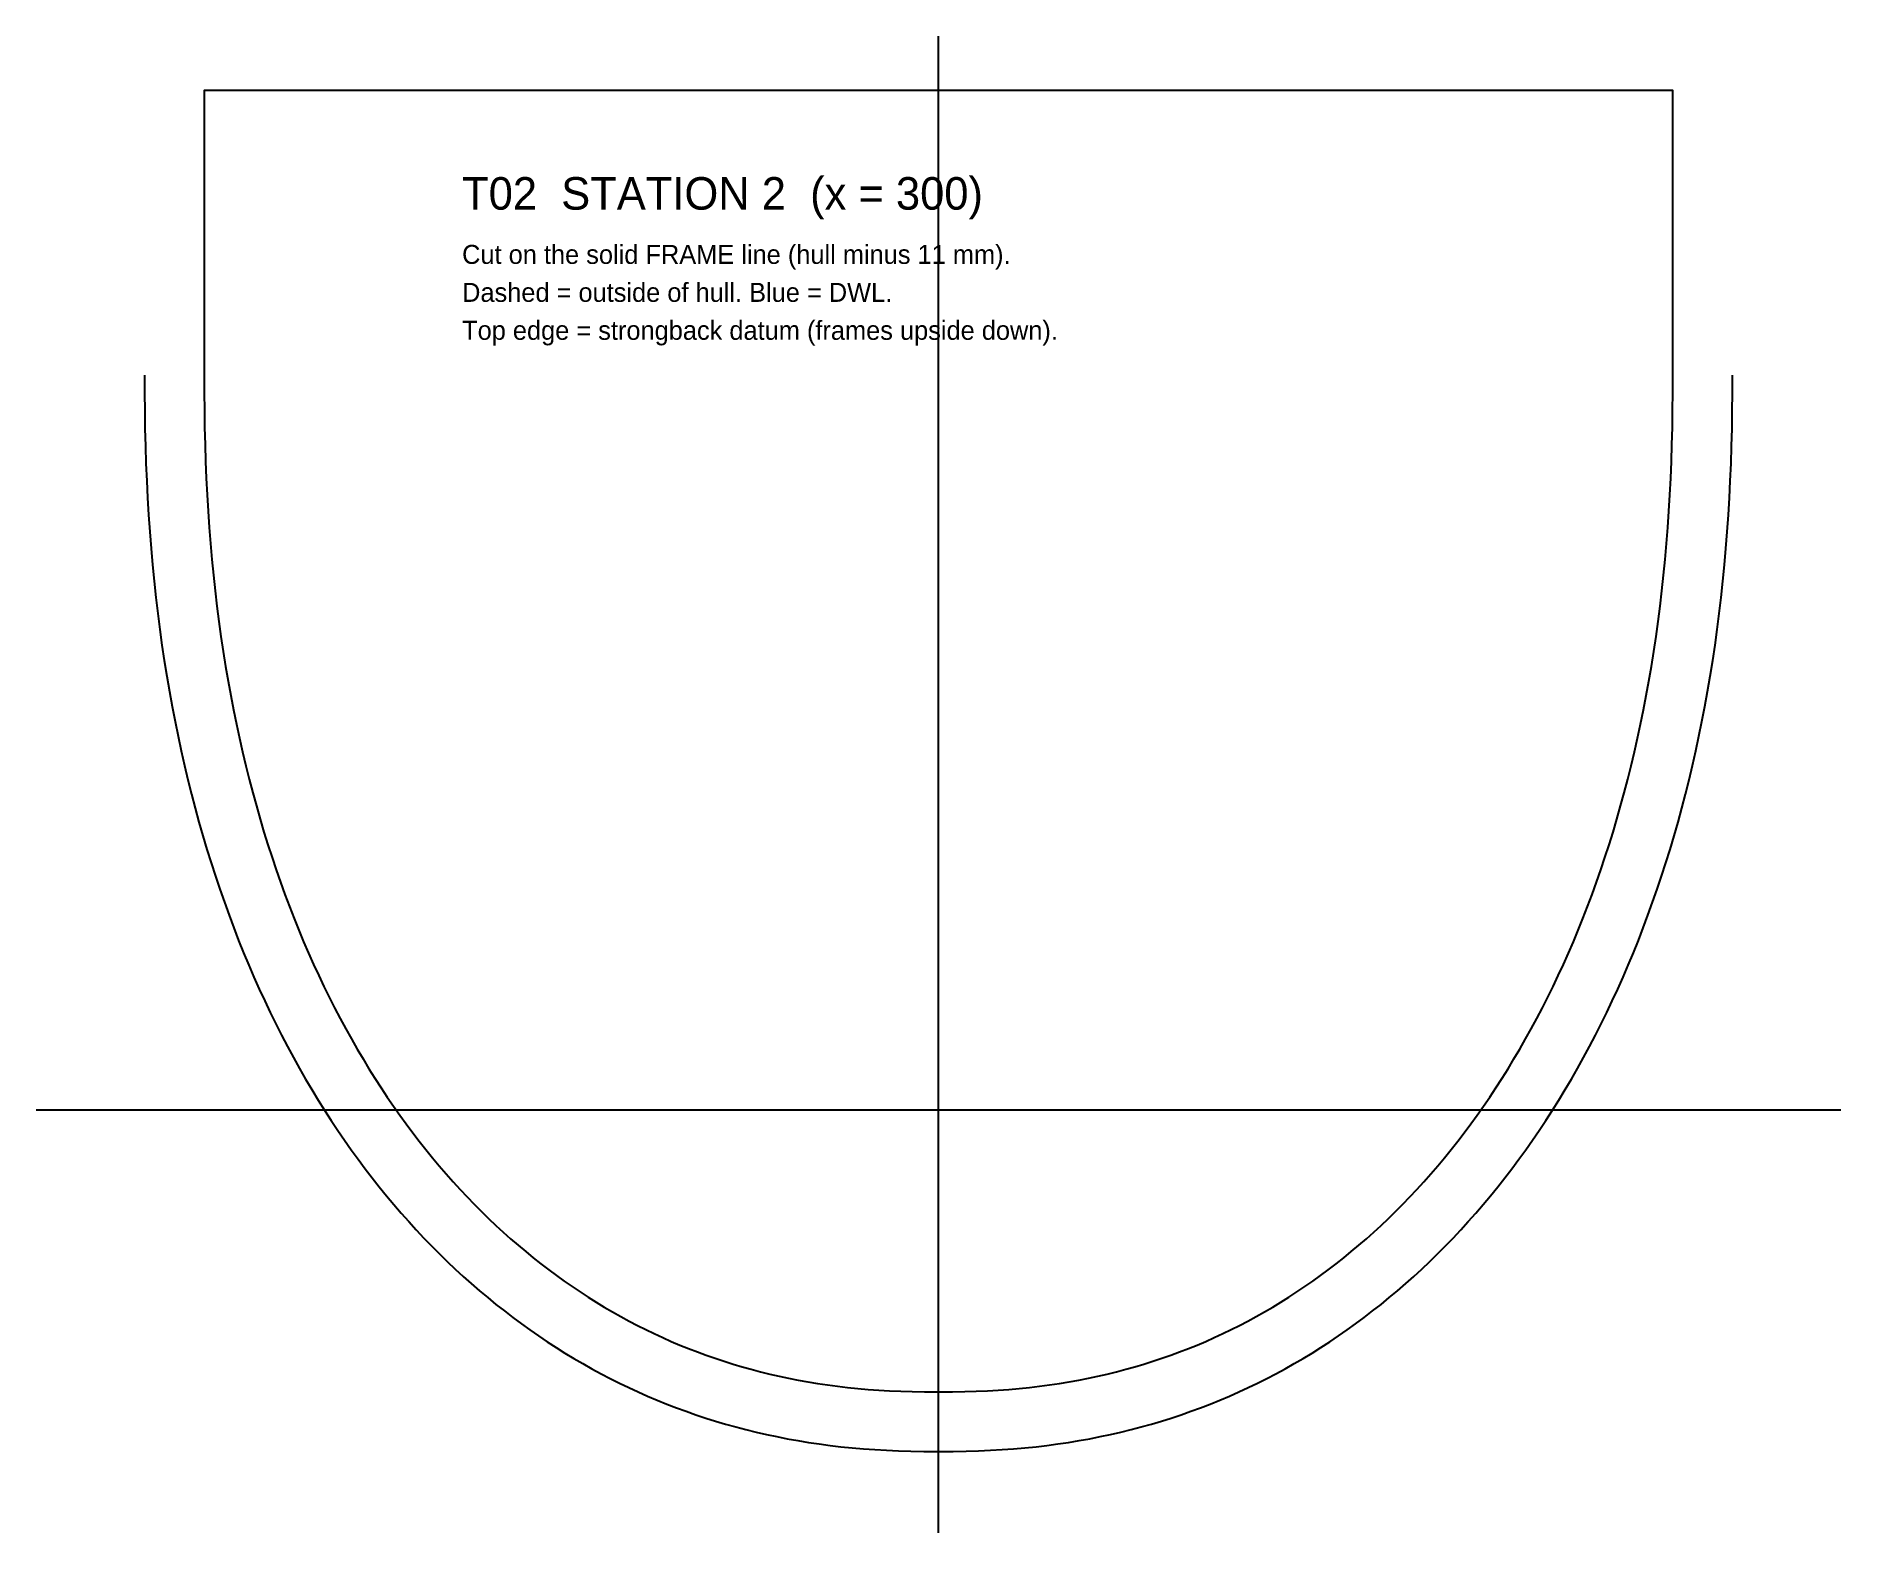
# Model space of a CAD drawing. Extents: x -166 to 166, y 24 to 300.
import ezdxf

# ---------------------------------------------------------------- set-up
doc = ezdxf.new("R2010")
doc.units = 0

msp = doc.modelspace()

# ---------------------------------------------------------------- linework, layer by layer
at = {"layer": 'CENTRELINE'}
msp.add_lwpolyline([(0, 24.004), (0, 300)], dxfattribs=at)
at = {"layer": 'DWL'}
msp.add_lwpolyline([(-166.473, 102), (166.473, 102)], dxfattribs=at)
at = {"layer": 'FRAME_CUT'}
msp.add_lwpolyline([(-135.473, 237.527), (-135.465, 234.24), (-135.437, 231.022), (-135.385, 227.84), (-135.309, 224.692), (-135.207, 221.576), (-135.08, 218.491), (-134.926, 215.437), (-134.746, 212.413), (-134.54, 209.419), (-134.307, 206.454), (-134.049, 203.519), (-133.764, 200.613), (-133.453, 197.736), (-133.116, 194.889), (-132.754, 192.07), (-132.367, 189.281), (-131.954, 186.52), (-131.517, 183.788), (-131.055, 181.085), (-130.569, 178.41), (-130.059, 175.765), (-129.525, 173.147), (-128.967, 170.559), (-128.387, 167.999), (-127.784, 165.467), (-127.158, 162.965), (-126.51, 160.49), (-125.841, 158.044), (-125.149, 155.627), (-124.437, 153.238), (-123.703, 150.877), (-122.949, 148.545), (-122.174, 146.241), (-121.38, 143.965), (-120.565, 141.718), (-119.731, 139.499), (-118.878, 137.309), (-118.006, 135.146), (-117.115, 133.012), (-116.206, 130.907), (-115.278, 128.829), (-114.333, 126.78), (-113.371, 124.758), (-112.391, 122.765), (-111.394, 120.8), (-110.38, 118.863), (-109.35, 116.954), (-108.304, 115.074), (-107.241, 113.221), (-106.163, 111.396), (-105.07, 109.599), (-103.961, 107.83), (-102.838, 106.088), (-101.699, 104.375), (-100.546, 102.689), (-99.379, 101.031), (-98.198, 99.401), (-97.003, 97.798), (-95.794, 96.223), (-94.572, 94.675), (-93.337, 93.155), (-92.088, 91.662), (-90.827, 90.197), (-89.553, 88.759), (-88.267, 87.348), (-86.968, 85.964), (-85.657, 84.608), (-84.334, 83.278), (-83, 81.976), (-81.654, 80.7), (-80.296, 79.452), (-78.927, 78.23), (-77.546, 77.035), (-76.155, 75.866), (-74.752, 74.724), (-73.339, 73.609), (-71.915, 72.52), (-70.48, 71.458), (-69.034, 70.422), (-67.578, 69.412), (-66.111, 68.428), (-64.634, 67.471), (-63.147, 66.539), (-61.649, 65.634), (-60.14, 64.754), (-58.621, 63.901), (-57.092, 63.073), (-55.552, 62.271), (-54.002, 61.494), (-52.441, 60.743), (-50.869, 60.018), (-49.287, 59.318), (-47.694, 58.644), (-46.09, 57.995), (-44.474, 57.372), (-42.848, 56.774), (-41.209, 56.201), (-39.559, 55.654), (-37.897, 55.132), (-36.221, 54.635), (-34.533, 54.163), (-32.832, 53.717), (-31.117, 53.296), (-29.387, 52.9), (-27.641, 52.529), (-25.88, 52.184), (-24.101, 51.864), (-22.304, 51.569), (-20.487, 51.299), (-18.649, 51.055), (-16.786, 50.836), (-14.897, 50.642), (-12.977, 50.474), (-11.022, 50.331), (-9.023, 50.214), (-6.97, 50.123), (-4.843, 50.057), (-2.599, 50.018), (0, 50.004), (2.599, 50.018), (4.843, 50.057), (6.97, 50.123), (9.023, 50.214), (11.022, 50.331), (12.977, 50.474), (14.897, 50.642), (16.786, 50.836), (18.649, 51.055), (20.487, 51.299), (22.304, 51.569), (24.101, 51.864), (25.88, 52.184), (27.641, 52.529), (29.387, 52.9), (31.117, 53.296), (32.832, 53.717), (34.533, 54.163), (36.221, 54.635), (37.897, 55.132), (39.559, 55.654), (41.209, 56.201), (42.848, 56.774), (44.474, 57.372), (46.09, 57.995), (47.694, 58.644), (49.287, 59.318), (50.869, 60.018), (52.441, 60.743), (54.002, 61.494), (55.552, 62.271), (57.092, 63.073), (58.621, 63.901), (60.14, 64.754), (61.649, 65.634), (63.147, 66.539), (64.634, 67.471), (66.111, 68.428), (67.578, 69.412), (69.034, 70.422), (70.48, 71.458), (71.915, 72.52), (73.339, 73.609), (74.752, 74.724), (76.155, 75.866), (77.546, 77.035), (78.927, 78.23), (80.296, 79.452), (81.654, 80.7), (83, 81.976), (84.334, 83.278), (85.657, 84.608), (86.968, 85.964), (88.267, 87.348), (89.553, 88.759), (90.827, 90.197), (92.088, 91.662), (93.337, 93.155), (94.572, 94.675), (95.794, 96.223), (97.003, 97.798), (98.198, 99.401), (99.379, 101.031), (100.546, 102.689), (101.699, 104.375), (102.838, 106.088), (103.961, 107.83), (105.07, 109.599), (106.163, 111.396), (107.241, 113.221), (108.304, 115.074), (109.35, 116.954), (110.38, 118.863), (111.394, 120.8), (112.391, 122.765), (113.371, 124.758), (114.333, 126.78), (115.278, 128.829), (116.206, 130.907), (117.115, 133.012), (118.006, 135.146), (118.878, 137.309), (119.731, 139.499), (120.565, 141.718), (121.38, 143.965), (122.174, 146.241), (122.949, 148.545), (123.703, 150.877), (124.437, 153.238), (125.149, 155.627), (125.841, 158.044), (126.51, 160.49), (127.158, 162.965), (127.784, 165.467), (128.387, 167.999), (128.967, 170.559), (129.525, 173.147), (130.059, 175.765), (130.569, 178.41), (131.055, 181.085), (131.517, 183.788), (131.954, 186.52), (132.367, 189.281), (132.754, 192.07), (133.116, 194.889), (133.453, 197.736), (133.764, 200.613), (134.049, 203.519), (134.307, 206.454), (134.54, 209.419), (134.746, 212.413), (134.926, 215.437), (135.08, 218.491), (135.207, 221.576), (135.309, 224.692), (135.385, 227.84), (135.437, 231.022), (135.465, 234.24), (135.473, 237.527), (135.473, 290), (-135.473, 290)], close=True, dxfattribs=at)
at = {"layer": 'HULL_OUTSIDE'}
msp.add_lwpolyline([(-146.473, 237.5), (-146.465, 234.178), (-146.436, 230.884), (-146.383, 227.618), (-146.304, 224.38), (-146.199, 221.17), (-146.068, 217.988), (-145.909, 214.834), (-145.724, 211.709), (-145.51, 208.611), (-145.269, 205.541), (-145.001, 202.499), (-144.706, 199.486), (-144.383, 196.5), (-144.034, 193.543), (-143.657, 190.613), (-143.254, 187.711), (-142.825, 184.838), (-142.369, 181.992), (-141.888, 179.175), (-141.381, 176.386), (-140.848, 173.624), (-140.291, 170.891), (-139.708, 168.186), (-139.101, 165.508), (-138.47, 162.859), (-137.815, 160.238), (-137.136, 157.645), (-136.434, 155.08), (-135.708, 152.543), (-134.96, 150.034), (-134.189, 147.553), (-133.396, 145.1), (-132.58, 142.675), (-131.743, 140.278), (-130.884, 137.909), (-130.005, 135.568), (-129.104, 133.255), (-128.182, 130.97), (-127.24, 128.714), (-126.278, 126.485), (-125.295, 124.284), (-124.294, 122.112), (-123.272, 119.967), (-122.232, 117.85), (-121.172, 115.762), (-120.094, 113.701), (-118.997, 111.669), (-117.882, 109.664), (-116.749, 107.688), (-115.598, 105.74), (-114.429, 103.819), (-113.244, 101.927), (-112.041, 100.063), (-110.821, 98.227), (-109.584, 96.418), (-108.331, 94.638), (-107.061, 92.886), (-105.776, 91.162), (-104.474, 89.466), (-103.157, 87.798), (-101.824, 86.158), (-100.476, 84.546), (-99.113, 82.962), (-97.734, 81.406), (-96.341, 79.878), (-94.934, 78.378), (-93.511, 76.907), (-92.075, 75.463), (-90.624, 74.047), (-89.16, 72.659), (-87.681, 71.3), (-86.189, 69.968), (-84.684, 68.665), (-83.165, 67.389), (-81.632, 66.141), (-80.087, 64.922), (-78.528, 63.731), (-76.957, 62.567), (-75.373, 61.432), (-73.776, 60.324), (-72.167, 59.245), (-70.545, 58.194), (-68.911, 57.171), (-67.264, 56.175), (-65.605, 55.208), (-63.935, 54.269), (-62.252, 53.358), (-60.556, 52.475), (-58.849, 51.62), (-57.13, 50.793), (-55.399, 49.994), (-53.655, 49.223), (-51.9, 48.48), (-50.132, 47.765), (-48.352, 47.078), (-46.56, 46.419), (-44.756, 45.789), (-42.938, 45.186), (-41.108, 44.611), (-39.265, 44.065), (-37.409, 43.546), (-35.539, 43.055), (-33.655, 42.593), (-31.756, 42.158), (-29.842, 41.752), (-27.913, 41.373), (-25.966, 41.023), (-24.002, 40.7), (-22.019, 40.406), (-20.015, 40.14), (-17.989, 39.902), (-15.937, 39.691), (-13.856, 39.509), (-11.743, 39.355), (-9.588, 39.229), (-7.383, 39.131), (-5.107, 39.061), (-2.72, 39.018), (0, 39.004), (2.72, 39.018), (5.107, 39.061), (7.383, 39.131), (9.588, 39.229), (11.743, 39.355), (13.856, 39.509), (15.937, 39.691), (17.989, 39.902), (20.015, 40.14), (22.019, 40.406), (24.002, 40.7), (25.966, 41.023), (27.913, 41.373), (29.842, 41.752), (31.756, 42.158), (33.655, 42.593), (35.539, 43.055), (37.409, 43.546), (39.265, 44.065), (41.108, 44.611), (42.938, 45.186), (44.756, 45.789), (46.56, 46.419), (48.352, 47.078), (50.132, 47.765), (51.9, 48.48), (53.655, 49.223), (55.399, 49.994), (57.13, 50.793), (58.849, 51.62), (60.556, 52.475), (62.252, 53.358), (63.935, 54.269), (65.605, 55.208), (67.264, 56.175), (68.911, 57.171), (70.545, 58.194), (72.167, 59.245), (73.776, 60.324), (75.373, 61.432), (76.957, 62.567), (78.528, 63.731), (80.087, 64.922), (81.632, 66.141), (83.165, 67.389), (84.684, 68.665), (86.189, 69.968), (87.681, 71.3), (89.16, 72.659), (90.624, 74.047), (92.075, 75.463), (93.511, 76.907), (94.934, 78.378), (96.341, 79.878), (97.734, 81.406), (99.113, 82.962), (100.476, 84.546), (101.824, 86.158), (103.157, 87.798), (104.474, 89.466), (105.776, 91.162), (107.061, 92.886), (108.331, 94.638), (109.584, 96.418), (110.821, 98.227), (112.041, 100.063), (113.244, 101.927), (114.429, 103.819), (115.598, 105.74), (116.749, 107.688), (117.882, 109.664), (118.997, 111.669), (120.094, 113.701), (121.172, 115.762), (122.232, 117.85), (123.272, 119.967), (124.294, 122.112), (125.295, 124.284), (126.278, 126.485), (127.24, 128.714), (128.182, 130.97), (129.104, 133.255), (130.005, 135.568), (130.884, 137.909), (131.743, 140.278), (132.58, 142.675), (133.396, 145.1), (134.189, 147.553), (134.96, 150.034), (135.708, 152.543), (136.434, 155.08), (137.136, 157.645), (137.815, 160.238), (138.47, 162.859), (139.101, 165.508), (139.708, 168.186), (140.291, 170.891), (140.848, 173.624), (141.381, 176.386), (141.888, 179.175), (142.369, 181.992), (142.825, 184.838), (143.254, 187.711), (143.657, 190.613), (144.034, 193.543), (144.383, 196.5), (144.706, 199.486), (145.001, 202.499), (145.269, 205.541), (145.51, 208.611), (145.724, 211.709), (145.909, 214.834), (146.068, 217.988), (146.199, 221.17), (146.304, 224.38), (146.383, 227.618), (146.436, 230.884), (146.465, 234.178), (146.473, 237.5)], dxfattribs=at)

# ---------------------------------------------------------------- texts
at = {"layer": 'TEXT'}
for s, height, p in [('T02  STATION 2  (x = 300)', 6, (-87.884, 268)), ('Cut on the solid FRAME line (hull minus 11 mm).', 3.5, (-87.884, 258)), ('Dashed = outside of hull. Blue = DWL.', 3.5, (-87.884, 251)), ('Top edge = strongback datum (frames upside down).', 3.5, (-87.884, 244))]:
    msp.add_text(s, height=height, dxfattribs=at).set_placement(p)

doc.saveas('drawing.dxf')
